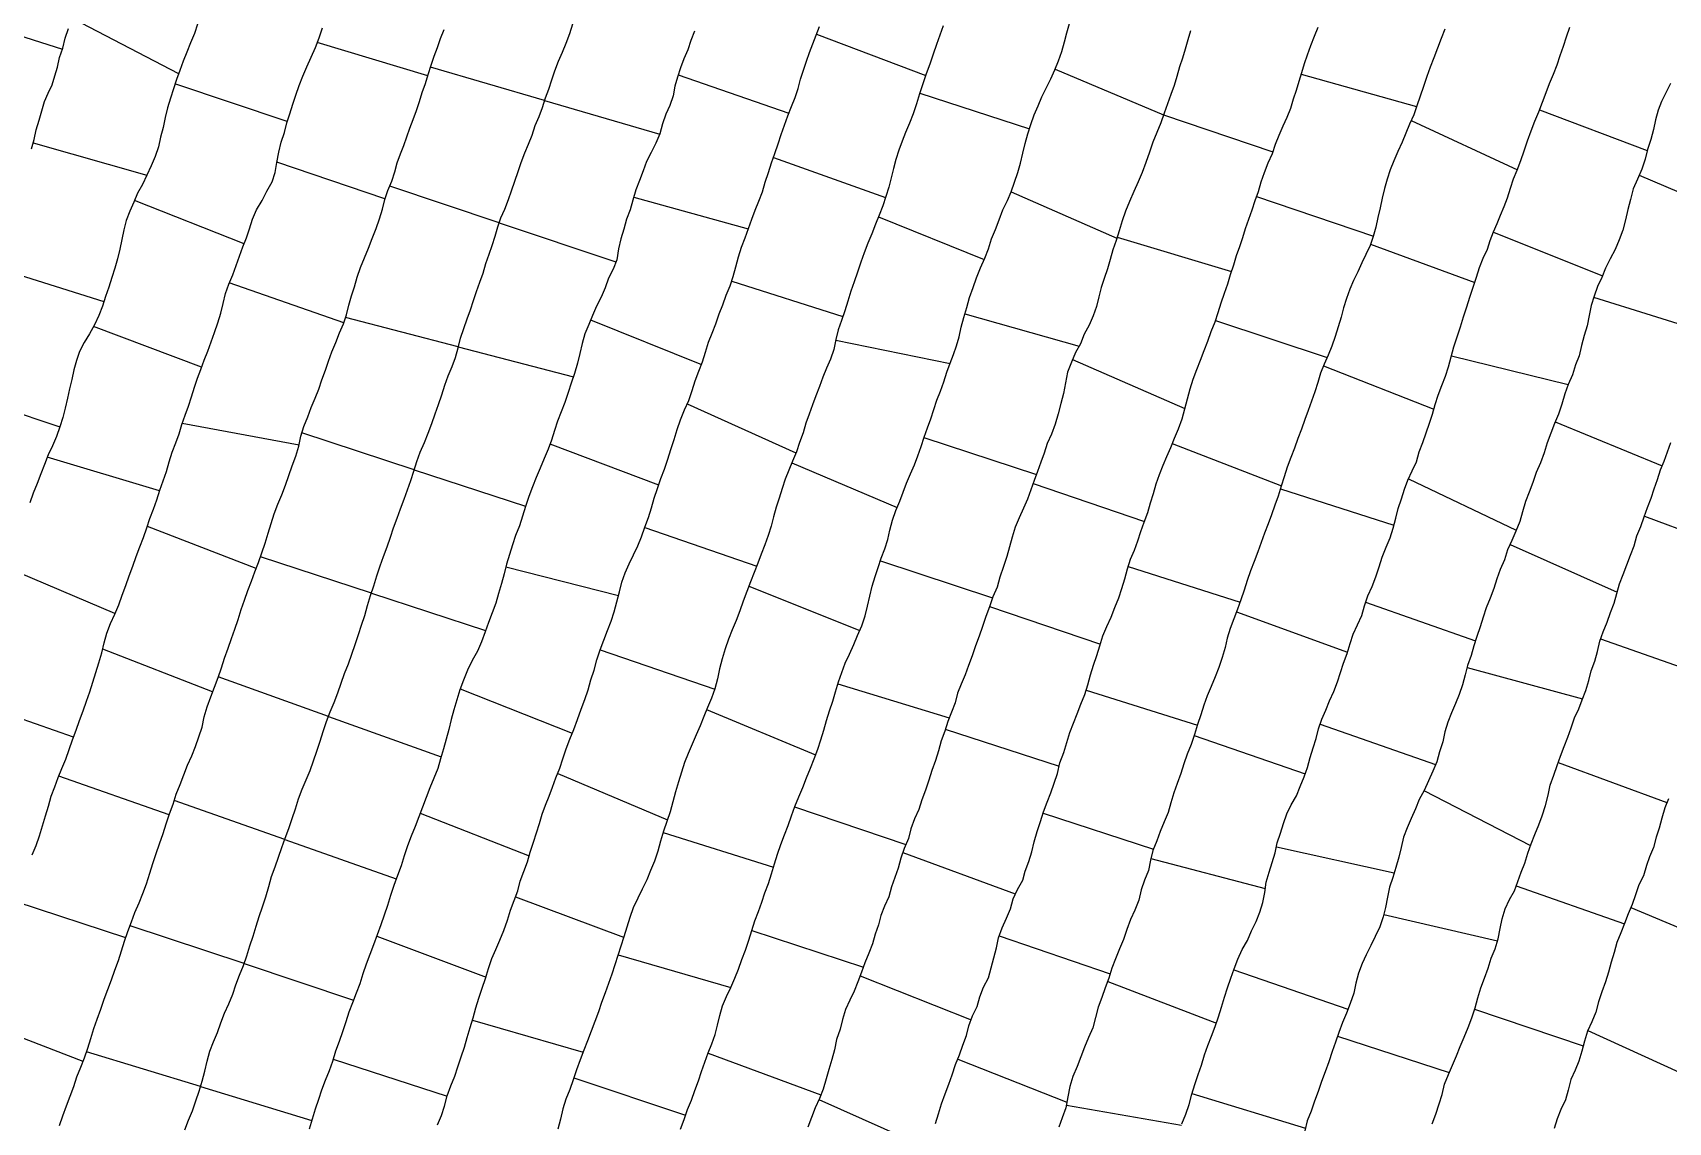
# Model space of a CAD drawing. Extents: x 703186 to 703989, y 1560402 to 1561368.
# Drawn here: x 703759.1 to 703821.7, y 1560714.2 to 1560755.9 of the extents above; entities that cross this region are included whole.
import ezdxf

# ---------------------------------------------------------------- set-up
doc = ezdxf.new("R2010")
doc.units = 0
doc.layers.add('10124_2002_REAL', color=30, linetype='Continuous')
doc.layers.add('AGROCAD PLL', color=7, linetype='Continuous')

msp = doc.modelspace()

# ---------------------------------------------------------------- linework, layer by layer
at = {"layer": '10124_2002_REAL'}
for points in [[(703765.4347, 1560756.2545), (703765.319, 1560755.8955), (703765.1647, 1560755.5431), (703765.0265, 1560755.1888), (703764.8858, 1560754.8406), (703764.7571, 1560754.4895), (703764.6326, 1560754.1396), (703764.5175, 1560753.7849), (703764.4074, 1560753.425), (703764.2965, 1560753.0586), (703764.2022, 1560752.6786), (703764.128, 1560752.2979), (703764.0257, 1560751.9331), (703763.9417, 1560751.5593), (703763.8213, 1560751.1915), (703763.6671, 1560750.8316), (703763.4985, 1560750.4765), (703763.332, 1560750.1239), (703763.1457, 1560749.7855), (703762.9963, 1560749.4412), (703762.8439, 1560749.0944), (703762.7056, 1560748.7407), (703762.6197, 1560748.3819), (703762.5404, 1560748.0112), (703762.4614, 1560747.6453), (703762.3766, 1560747.2759), (703762.2754, 1560746.9139), (703762.1595, 1560746.556), (703762.0397, 1560746.1969), (703761.924, 1560745.836), (703761.804, 1560745.4651), (703761.665, 1560745.1067), (703761.4972, 1560744.7515), (703761.3035, 1560744.4097), (703761.1008, 1560744.0725), (703760.9256, 1560743.7319), (703760.8049, 1560743.3837), (703760.7106, 1560743.0283), (703760.6333, 1560742.6565), (703760.5381, 1560742.3053), (703760.4654, 1560741.939), (703760.3736, 1560741.5638), (703760.282, 1560741.2076), (703760.168, 1560740.8407), (703760.0435, 1560740.4762), (703759.8924, 1560740.1155), (703759.7264, 1560739.7686), (703759.5779, 1560739.4047), (703759.4413, 1560739.0416), (703759.301, 1560738.6729), (703759.1471, 1560738.309), (703759.0194, 1560737.9408)], [(703759.0859, 1560751.4871), (703759.1872, 1560751.8431), (703759.2679, 1560752.2082), (703759.3757, 1560752.5818), (703759.4801, 1560752.9434), (703759.5898, 1560753.2924), (703759.7254, 1560753.6188), (703759.8788, 1560753.941), (703759.9787, 1560754.2787), (703760.0802, 1560754.6122), (703760.1612, 1560754.9859), (703760.2819, 1560755.3422), (703760.3811, 1560755.7213), (703760.5034, 1560756.0973)], [(703759.1117, 1560724.4613), (703759.2633, 1560724.8265), (703759.395, 1560725.1933), (703759.5063, 1560725.5745), (703759.6194, 1560725.9562), (703759.7315, 1560726.3325), (703759.841, 1560726.7089), (703759.9777, 1560727.0721), (703760.1092, 1560727.4243), (703760.2524, 1560727.7722), (703760.4009, 1560728.1307), (703760.5292, 1560728.4929), (703760.6602, 1560728.8599), (703760.7923, 1560729.2355), (703760.9263, 1560729.6041), (703761.058, 1560729.9695), (703761.1902, 1560730.3438), (703761.3173, 1560730.7047), (703761.4279, 1560731.077), (703761.5496, 1560731.4461), (703761.664, 1560731.8193), (703761.777, 1560732.1943), (703761.8686, 1560732.5723), (703761.9727, 1560732.953), (703762.114, 1560733.3225), (703762.2716, 1560733.6789), (703762.4237, 1560734.0359), (703762.5514, 1560734.4044), (703762.6908, 1560734.7772), (703762.8228, 1560735.1468), (703762.9659, 1560735.5133), (703763.0935, 1560735.8867), (703763.2279, 1560736.2497), (703763.3763, 1560736.6136), (703763.5038, 1560736.9787), (703763.619, 1560737.3422), (703763.7592, 1560737.6965), (703763.8816, 1560738.0545), (703763.9926, 1560738.426), (703764.1265, 1560738.7764), (703764.2501, 1560739.1411), (703764.358, 1560739.5045), (703764.4692, 1560739.8725), (703764.6104, 1560740.2328), (703764.7393, 1560740.5831), (703764.8445, 1560740.9319), (703764.9662, 1560741.2882), (703765.093, 1560741.6428), (703765.2088, 1560741.9984), (703765.3176, 1560742.3581), (703765.4413, 1560742.702), (703765.562, 1560743.0456), (703765.6969, 1560743.403), (703765.8375, 1560743.7454), (703765.9611, 1560744.1013), (703766.0862, 1560744.4621), (703766.2175, 1560744.8263), (703766.3283, 1560745.1943), (703766.4175, 1560745.5702), (703766.5086, 1560745.9468), (703766.6328, 1560746.3092), (703766.7881, 1560746.6692), (703766.9231, 1560747.0198), (703767.0402, 1560747.3786), (703767.1717, 1560747.7306), (703767.308, 1560748.0758), (703767.4328, 1560748.4289), (703767.549, 1560748.7939), (703767.7007, 1560749.1552), (703767.9127, 1560749.5065), (703768.0926, 1560749.8663), (703768.2926, 1560750.2252), (703768.4129, 1560750.5759), (703768.4694, 1560750.9627), (703768.5501, 1560751.3622), (703768.6425, 1560751.7383), (703768.7643, 1560752.106), (703768.854, 1560752.483), (703768.9683, 1560752.826), (703769.0863, 1560753.1912), (703769.2067, 1560753.5399), (703769.3349, 1560753.9062), (703769.4746, 1560754.2709), (703769.628, 1560754.6195), (703769.7837, 1560754.9967), (703769.9477, 1560755.3616), (703770.0908, 1560755.7366), (703770.2196, 1560756.1127)], [(703760.163, 1560714.1096), (703760.286, 1560714.4763), (703760.4227, 1560714.8515), (703760.5662, 1560715.2246), (703760.7021, 1560715.5978), (703760.8257, 1560715.9686), (703760.9752, 1560716.3326), (703761.1147, 1560716.6952), (703761.2416, 1560717.0679), (703761.3539, 1560717.4374), (703761.4763, 1560717.8143), (703761.6052, 1560718.1799), (703761.7372, 1560718.563), (703761.8691, 1560718.934), (703762.0129, 1560719.304), (703762.1466, 1560719.683), (703762.2712, 1560720.0498), (703762.419, 1560720.4156), (703762.5334, 1560720.7911), (703762.6486, 1560721.1554), (703762.7724, 1560721.5317), (703762.9113, 1560721.8959), (703763.0463, 1560722.2559), (703763.2012, 1560722.6224), (703763.348, 1560722.9877), (703763.483, 1560723.3604), (703763.6123, 1560723.757), (703763.7348, 1560724.1378), (703763.861, 1560724.5158), (703763.9875, 1560724.8918), (703764.1217, 1560725.2747), (703764.2383, 1560725.6486), (703764.3705, 1560726.028), (703764.5057, 1560726.4096), (703764.6263, 1560726.7842), (703764.7729, 1560727.1514), (703764.9219, 1560727.5288), (703765.0617, 1560727.8943), (703765.2166, 1560728.2476), (703765.3639, 1560728.6088), (703765.4834, 1560728.9763), (703765.6113, 1560729.3547), (703765.6997, 1560729.7466), (703765.8071, 1560730.1325), (703765.9427, 1560730.5099), (703766.0864, 1560730.8793), (703766.2241, 1560731.2493), (703766.3508, 1560731.6225), (703766.473, 1560731.994), (703766.6076, 1560732.3734), (703766.7393, 1560732.7457), (703766.8691, 1560733.1053), (703766.9983, 1560733.4761), (703767.111, 1560733.8489), (703767.2389, 1560734.2149), (703767.3633, 1560734.5801), (703767.5001, 1560734.9403), (703767.6373, 1560735.3013), (703767.7751, 1560735.6583), (703767.8975, 1560736.0246), (703768.0258, 1560736.3961), (703768.143, 1560736.775), (703768.256, 1560737.1521), (703768.3785, 1560737.5219), (703768.5145, 1560737.885), (703768.6627, 1560738.2429), (703768.8029, 1560738.6105), (703768.93, 1560738.9891), (703769.0642, 1560739.3571), (703769.201, 1560739.7291), (703769.3174, 1560740.1028), (703769.3903, 1560740.4942), (703769.5033, 1560740.8629), (703769.6583, 1560741.228), (703769.7892, 1560741.5856), (703769.939, 1560741.9423), (703770.0755, 1560742.2894), (703770.2004, 1560742.648), (703770.336, 1560743.0116), (703770.4472, 1560743.3638), (703770.5798, 1560743.7183), (703770.7336, 1560744.0762), (703770.8733, 1560744.4386), (703771.0215, 1560744.7904), (703771.1402, 1560745.1318), (703771.2339, 1560745.4972), (703771.3326, 1560745.8564), (703771.4499, 1560746.2036), (703771.5547, 1560746.5776), (703771.6728, 1560746.9439), (703771.8277, 1560747.3086), (703771.9808, 1560747.6898), (703772.1197, 1560748.0554), (703772.2721, 1560748.4301), (703772.4033, 1560748.806), (703772.5149, 1560749.1826), (703772.6044, 1560749.5444), (703772.724, 1560749.8955), (703772.8767, 1560750.2444), (703772.9852, 1560750.6038), (703773.0801, 1560750.9499), (703773.2051, 1560751.2883), (703773.3405, 1560751.6147), (703773.4434, 1560751.9414), (703773.5591, 1560752.2758), (703773.6948, 1560752.6116), (703773.8191, 1560752.9501), (703773.9364, 1560753.2957), (703774.0419, 1560753.6423), (703774.1637, 1560753.9809), (703774.2698, 1560754.3349), (703774.3859, 1560754.6883), (703774.4928, 1560755.0302), (703774.62, 1560755.3676), (703774.7385, 1560755.7072), (703774.8801, 1560756.0469)], [(703764.9573, 1560713.9334), (703765.1003, 1560714.3042), (703765.2457, 1560714.6712), (703765.3809, 1560715.0448), (703765.4974, 1560715.4238), (703765.6133, 1560715.8058), (703765.719, 1560716.1825), (703765.811, 1560716.5687), (703765.9129, 1560716.9499), (703766.0463, 1560717.3132), (703766.198, 1560717.6674), (703766.3294, 1560718.0399), (703766.4717, 1560718.405), (703766.6336, 1560718.7662), (703766.7851, 1560719.1278), (703766.9113, 1560719.4925), (703767.0508, 1560719.863), (703767.1974, 1560720.2304), (703767.3213, 1560720.6029), (703767.4409, 1560720.9822), (703767.5634, 1560721.3539), (703767.6823, 1560721.7315), (703767.8027, 1560722.1069), (703767.9247, 1560722.4804), (703768.0497, 1560722.8604), (703768.1669, 1560723.2481), (703768.2754, 1560723.6339), (703768.4072, 1560724.0017), (703768.5415, 1560724.3746), (703768.6704, 1560724.7407), (703768.7991, 1560725.1053), (703768.9285, 1560725.4749), (703769.0601, 1560725.8542), (703769.1894, 1560726.231), (703769.3073, 1560726.6075), (703769.4498, 1560726.9724), (703769.5963, 1560727.3352), (703769.7494, 1560727.6867), (703769.8775, 1560728.0599), (703770.0047, 1560728.4323), (703770.1303, 1560728.8107), (703770.252, 1560729.1878), (703770.3775, 1560729.5613), (703770.512, 1560729.9366), (703770.6642, 1560730.2966), (703770.8057, 1560730.6623), (703770.932, 1560731.0382), (703771.0674, 1560731.41), (703771.2181, 1560731.7744), (703771.3483, 1560732.142), (703771.4778, 1560732.5148), (703771.5993, 1560732.8919), (703771.7185, 1560733.2542), (703771.8408, 1560733.6305), (703771.9489, 1560734.0082), (703772.0625, 1560734.3854), (703772.1874, 1560734.7659), (703772.2962, 1560735.1457), (703772.428, 1560735.5206), (703772.5555, 1560735.8838), (703772.7021, 1560736.2511), (703772.8231, 1560736.6163), (703772.9435, 1560736.985), (703773.0745, 1560737.3507), (703773.2039, 1560737.7117), (703773.3515, 1560738.0724), (703773.4759, 1560738.4348), (703773.5998, 1560738.7889), (703773.7191, 1560739.1533), (703773.8372, 1560739.5131), (703773.964, 1560739.8772), (703774.1312, 1560740.2443), (703774.2644, 1560740.6055), (703774.4002, 1560740.9774), (703774.539, 1560741.3424), (703774.6583, 1560741.6987), (703774.7865, 1560742.0674), (703774.9057, 1560742.4384), (703775.0309, 1560742.8021), (703775.1791, 1560743.1589), (703775.3097, 1560743.5047), (703775.4095, 1560743.8684), (703775.5076, 1560744.2454), (703775.6288, 1560744.6068), (703775.752, 1560744.9729), (703775.8835, 1560745.3244), (703775.9943, 1560745.6758), (703776.1131, 1560746.0309), (703776.2456, 1560746.3763), (703776.3638, 1560746.7279), (703776.4742, 1560747.0931), (703776.5931, 1560747.4479), (703776.7166, 1560747.7904), (703776.8264, 1560748.1462), (703776.9343, 1560748.5066), (703777.0461, 1560748.8413), (703777.1969, 1560749.1825), (703777.3341, 1560749.5406), (703777.4542, 1560749.8816), (703777.5855, 1560750.2509), (703777.7046, 1560750.6127), (703777.8177, 1560750.9652), (703777.9604, 1560751.3319), (703778.1064, 1560751.6702), (703778.2403, 1560752.0135), (703778.3648, 1560752.3781), (703778.5064, 1560752.717), (703778.644, 1560753.0726), (703778.75, 1560753.4357), (703778.8847, 1560753.7744), (703779.0022, 1560754.1286), (703779.1132, 1560754.4754), (703779.2479, 1560754.8429), (703779.4034, 1560755.1861), (703779.5448, 1560755.5333), (703779.6868, 1560755.9042), (703779.7966, 1560756.2757)], [(703774.6196, 1560714.1271), (703774.7723, 1560714.484), (703774.8948, 1560714.8508), (703774.9935, 1560715.2417), (703775.1288, 1560715.6208), (703775.2849, 1560715.989), (703775.4063, 1560716.3512), (703775.5253, 1560716.7276), (703775.6526, 1560717.1014), (703775.7603, 1560717.4759), (703775.8765, 1560717.8529), (703775.9869, 1560718.2311), (703776.0952, 1560718.6055), (703776.2009, 1560718.9839), (703776.3302, 1560719.3572), (703776.4646, 1560719.7259), (703776.5722, 1560720.1123), (703776.699, 1560720.4978), (703776.8563, 1560720.8407), (703777.0113, 1560721.2029), (703777.1644, 1560721.5725), (703777.2961, 1560721.964), (703777.4107, 1560722.3524), (703777.5591, 1560722.718), (703777.698, 1560723.0909), (703777.785, 1560723.4582), (703777.9212, 1560723.8313), (703778.0682, 1560724.1923), (703778.1721, 1560724.5633), (703778.2906, 1560724.943), (703778.4068, 1560725.3089), (703778.53, 1560725.6636), (703778.6287, 1560726.0199), (703778.7508, 1560726.369), (703778.8931, 1560726.7158), (703779.0282, 1560727.0597), (703779.1538, 1560727.4164), (703779.3096, 1560727.7849), (703779.4231, 1560728.1405), (703779.5499, 1560728.5236), (703779.6899, 1560728.893), (703779.8356, 1560729.2642), (703779.9737, 1560729.6498), (703780.1138, 1560730.0343), (703780.2619, 1560730.4058), (703780.3917, 1560730.7799), (703780.4949, 1560731.162), (703780.6198, 1560731.5377), (703780.7173, 1560731.9308), (703780.8485, 1560732.3147), (703780.9934, 1560732.6831), (703781.1276, 1560733.0558), (703781.2661, 1560733.4133), (703781.3788, 1560733.7685), (703781.4822, 1560734.1506), (703781.5861, 1560734.5257), (703781.6798, 1560734.9008), (703781.8023, 1560735.2594), (703781.9518, 1560735.6008), (703782.1164, 1560735.9417), (703782.2924, 1560736.2903), (703782.4316, 1560736.6418), (703782.559, 1560737.0105), (703782.6937, 1560737.3713), (703782.81, 1560737.7433), (703782.9164, 1560738.1191), (703783.0392, 1560738.4901), (703783.1635, 1560738.8645), (703783.3127, 1560739.2303), (703783.4417, 1560739.6045), (703783.557, 1560739.9813), (703783.6736, 1560740.3638), (703783.7932, 1560740.744), (703783.924, 1560741.1145), (703784.073, 1560741.4969), (703784.2356, 1560741.8578), (703784.3692, 1560742.2308), (703784.4839, 1560742.6048), (703784.6191, 1560742.9781), (703784.7612, 1560743.3375), (703784.8828, 1560743.7006), (703784.9951, 1560744.0811), (703785.1337, 1560744.4326), (703785.2691, 1560744.7874), (703785.3961, 1560745.1703), (703785.5468, 1560745.5182), (703785.6745, 1560745.8815), (703785.8252, 1560746.2417), (703785.9381, 1560746.5972), (703786.0364, 1560746.9724), (703786.1394, 1560747.3523), (703786.2607, 1560747.7158), (703786.3936, 1560748.0837), (703786.5192, 1560748.4386), (703786.6495, 1560748.7921), (703786.7777, 1560749.1383), (703786.9158, 1560749.4862), (703787.0577, 1560749.844), (703787.1657, 1560750.2108), (703787.2845, 1560750.5845), (703787.4059, 1560750.9539), (703787.533, 1560751.3116), (703787.6573, 1560751.6751), (703787.7724, 1560752.0305), (703787.9036, 1560752.3939), (703788.0278, 1560752.75), (703788.1673, 1560753.1004), (703788.3045, 1560753.4506), (703788.4173, 1560753.7988), (703788.5183, 1560754.1555), (703788.6318, 1560754.4964), (703788.7411, 1560754.8386), (703788.8519, 1560755.1714), (703788.9787, 1560755.5001), (703789.1138, 1560755.8347), (703789.2388, 1560756.167)], [(703793.9703, 1560756.1992), (703793.8506, 1560755.8415), (703793.721, 1560755.4737), (703793.5917, 1560755.1051), (703793.4638, 1560754.7264), (703793.3246, 1560754.3546), (703793.1942, 1560753.9697), (703793.0688, 1560753.5873), (703792.9545, 1560753.2049), (703792.8217, 1560752.8308), (703792.6825, 1560752.4697), (703792.5362, 1560752.1159), (703792.4055, 1560751.7799), (703792.2694, 1560751.4317), (703792.1635, 1560751.0827), (703792.0683, 1560750.7307), (703791.9872, 1560750.3728), (703791.8867, 1560750.0126), (703791.7775, 1560749.6653), (703791.6628, 1560749.3056), (703791.5286, 1560748.9506), (703791.3864, 1560748.598), (703791.24, 1560748.2298), (703791.088, 1560747.8757), (703790.9525, 1560747.5078), (703790.817, 1560747.1449), (703790.6919, 1560746.771), (703790.5606, 1560746.3995), (703790.4324, 1560746.0336), (703790.3203, 1560745.6552), (703790.2049, 1560745.2877), (703790.0773, 1560744.9199), (703789.9531, 1560744.5575), (703789.8694, 1560744.1818), (703789.793, 1560743.8055), (703789.6577, 1560743.4346), (703789.5115, 1560743.0888), (703789.3711, 1560742.7431), (703789.239, 1560742.3885), (703789.1026, 1560742.0383), (703788.972, 1560741.6841), (703788.841, 1560741.3303), (703788.7199, 1560740.9823), (703788.6091, 1560740.6155), (703788.4786, 1560740.2468), (703788.3535, 1560739.883), (703788.2088, 1560739.5263), (703788.0627, 1560739.1817), (703787.9258, 1560738.8364), (703787.8091, 1560738.4832), (703787.7019, 1560738.1188), (703787.5811, 1560737.7683), (703787.4825, 1560737.4031), (703787.3844, 1560737.0377), (703787.2787, 1560736.6806), (703787.1461, 1560736.3331), (703787.0081, 1560735.977), (703786.8787, 1560735.6299), (703786.7453, 1560735.2704), (703786.6018, 1560734.9124), (703786.4572, 1560734.5493), (703786.3169, 1560734.1788), (703786.1949, 1560733.8052), (703786.0499, 1560733.4378), (703785.8927, 1560733.0725), (703785.7623, 1560732.7155), (703785.6338, 1560732.3469), (703785.5117, 1560731.9723), (703785.4192, 1560731.5831), (703785.3424, 1560731.1988), (703785.239, 1560730.8208), (703785.1091, 1560730.4584), (703784.9577, 1560730.1097), (703784.8109, 1560729.7565), (703784.6672, 1560729.3995), (703784.5158, 1560729.0539), (703784.3671, 1560728.6992), (703784.2143, 1560728.3471), (703784.07, 1560728.002), (703783.9617, 1560727.6281), (703783.8389, 1560727.2537), (703783.7337, 1560726.8743), (703783.6296, 1560726.4965), (703783.5226, 1560726.1119), (703783.3933, 1560725.7384), (703783.2741, 1560725.3645), (703783.1549, 1560724.9858), (703783.0513, 1560724.5985), (703782.9293, 1560724.2278), (703782.7768, 1560723.8612), (703782.6359, 1560723.5032), (703782.4574, 1560723.1535), (703782.2867, 1560722.7997), (703782.1099, 1560722.4355), (703781.9787, 1560722.0673), (703781.8657, 1560721.6938), (703781.7479, 1560721.3312), (703781.6344, 1560720.9737), (703781.5292, 1560720.6109), (703781.4077, 1560720.2496), (703781.2909, 1560719.8921), (703781.1714, 1560719.5414), (703781.0344, 1560719.1825), (703780.9032, 1560718.813), (703780.7818, 1560718.4541), (703780.6466, 1560718.0841), (703780.5056, 1560717.714), (703780.3668, 1560717.3513), (703780.2255, 1560716.9826), (703780.0803, 1560716.6167), (703779.9422, 1560716.2355), (703779.8152, 1560715.8563), (703779.6831, 1560715.4854), (703779.5328, 1560715.1082), (703779.4204, 1560714.7399), (703779.3323, 1560714.3502), (703779.2302, 1560713.9614)], [(703783.9262, 1560713.9681), (703784.0596, 1560714.3388), (703784.1947, 1560714.7129), (703784.3398, 1560715.0776), (703784.4747, 1560715.4487), (703784.6094, 1560715.8166), (703784.7277, 1560716.1706), (703784.8547, 1560716.5308), (703784.9849, 1560716.8823), (703785.1183, 1560717.2279), (703785.2474, 1560717.5832), (703785.3404, 1560717.9493), (703785.4258, 1560718.3198), (703785.5327, 1560718.6909), (703785.6778, 1560719.0464), (703785.849, 1560719.3931), (703785.9961, 1560719.7402), (703786.1365, 1560720.0898), (703786.2623, 1560720.4606), (703786.4142, 1560720.8201), (703786.5331, 1560721.1935), (703786.6454, 1560721.5638), (703786.7686, 1560721.9366), (703786.9021, 1560722.2916), (703787.033, 1560722.6529), (703787.1537, 1560723.0137), (703787.2848, 1560723.373), (703787.406, 1560723.7426), (703787.5216, 1560724.1163), (703787.6303, 1560724.4889), (703787.7659, 1560724.8631), (703787.8992, 1560725.2332), (703788.0442, 1560725.588), (703788.1745, 1560725.957), (703788.2964, 1560726.3201), (703788.4474, 1560726.6792), (703788.5983, 1560727.0464), (703788.7469, 1560727.4148), (703788.8992, 1560727.7753), (703789.034, 1560728.1408), (703789.1715, 1560728.5025), (703789.2942, 1560728.8618), (703789.4022, 1560729.2356), (703789.5116, 1560729.6045), (703789.6274, 1560729.9729), (703789.7448, 1560730.3415), (703789.8536, 1560730.7081), (703789.9675, 1560731.0815), (703790.092, 1560731.4471), (703790.2261, 1560731.7963), (703790.3918, 1560732.1503), (703790.5497, 1560732.5126), (703790.6995, 1560732.8649), (703790.8651, 1560733.2327), (703790.9872, 1560733.608), (703791.0824, 1560733.9834), (703791.1702, 1560734.3661), (703791.2599, 1560734.745), (703791.3661, 1560735.1154), (703791.4905, 1560735.4658), (703791.6055, 1560735.8126), (703791.7376, 1560736.1733), (703791.8491, 1560736.53), (703791.9343, 1560736.8903), (703792.0394, 1560737.2681), (703792.1643, 1560737.6423), (703792.3081, 1560737.9943), (703792.4389, 1560738.3462), (703792.5745, 1560738.6952), (703792.718, 1560739.0497), (703792.8704, 1560739.3929), (703792.9966, 1560739.7385), (703793.1258, 1560740.0978), (703793.2432, 1560740.4549), (703793.3721, 1560740.8133), (703793.4968, 1560741.1556), (703793.6105, 1560741.5123), (703793.727, 1560741.8643), (703793.8651, 1560742.2079), (703793.9912, 1560742.5709), (703794.1101, 1560742.9322), (703794.2355, 1560743.2783), (703794.3664, 1560743.6164), (703794.4782, 1560743.947), (703794.5822, 1560744.2932), (703794.6636, 1560744.658), (703794.7664, 1560745.0302), (703794.8734, 1560745.4076), (703794.9776, 1560745.7979), (703795.1155, 1560746.175), (703795.2494, 1560746.5527), (703795.3971, 1560746.9327), (703795.5652, 1560747.2968), (703795.7068, 1560747.6631), (703795.8199, 1560748.041), (703795.97, 1560748.3997), (703796.115, 1560748.7646), (703796.2571, 1560749.1463), (703796.43, 1560749.5024), (703796.5803, 1560749.8437), (703796.7018, 1560750.2083), (703796.8265, 1560750.5781), (703796.9249, 1560750.9415), (703797.0218, 1560751.3259), (703797.1138, 1560751.6954), (703797.2061, 1560752.0586), (703797.3306, 1560752.4216), (703797.4532, 1560752.7855), (703797.6049, 1560753.125), (703797.7519, 1560753.4754), (703797.914, 1560753.8113), (703798.0879, 1560754.1619), (703798.2413, 1560754.5103), (703798.3882, 1560754.8572), (703798.5167, 1560755.2147), (703798.6155, 1560755.5746), (703798.7085, 1560755.9263), (703798.8044, 1560756.2884)], [(703793.6836, 1560714.1758), (703793.799, 1560714.5518), (703793.9144, 1560714.9362), (703794.0466, 1560715.3185), (703794.1883, 1560715.6869), (703794.3218, 1560716.0423), (703794.4455, 1560716.4349), (703794.593, 1560716.8083), (703794.719, 1560717.1748), (703794.8705, 1560717.5458), (703794.9586, 1560717.9229), (703795.0962, 1560718.3017), (703795.2788, 1560718.6552), (703795.3731, 1560719.0276), (703795.5203, 1560719.399), (703795.7014, 1560719.7619), (703795.8027, 1560720.144), (703795.9121, 1560720.5213), (703796.0068, 1560720.8999), (703796.0932, 1560721.2896), (703796.2239, 1560721.6698), (703796.3943, 1560722.0455), (703796.5453, 1560722.4027), (703796.6451, 1560722.7836), (703796.8139, 1560723.143), (703797.0201, 1560723.4894), (703797.1138, 1560723.8433), (703797.2513, 1560724.2066), (703797.3618, 1560724.5764), (703797.4479, 1560724.968), (703797.5715, 1560725.3632), (703797.6911, 1560725.7413), (703797.8097, 1560726.1067), (703797.9473, 1560726.4802), (703798.0933, 1560726.8431), (703798.2142, 1560727.2123), (703798.3467, 1560727.5797), (703798.4403, 1560727.9874), (703798.5857, 1560728.3748), (703798.7014, 1560728.7592), (703798.8191, 1560729.1409), (703798.9607, 1560729.4995), (703799.0949, 1560729.8653), (703799.2358, 1560730.2366), (703799.3879, 1560730.603), (703799.5059, 1560730.9773), (703799.6039, 1560731.3494), (703799.7278, 1560731.7264), (703799.8574, 1560732.0949), (703799.9694, 1560732.4644), (703800.0867, 1560732.841), (703800.2384, 1560733.2099), (703800.3948, 1560733.5632), (703800.5429, 1560733.9271), (703800.6892, 1560734.295), (703800.8115, 1560734.663), (703800.9188, 1560735.0291), (703801.0254, 1560735.4106), (703801.1409, 1560735.7753), (703801.2902, 1560736.127), (703801.4268, 1560736.4806), (703801.5392, 1560736.8416), (703801.6641, 1560737.2024), (703801.798, 1560737.5633), (703801.9093, 1560737.9341), (703802.0156, 1560738.2889), (703802.1225, 1560738.6579), (703802.2544, 1560739.0156), (703802.3945, 1560739.374), (703802.5327, 1560739.7121), (703802.6794, 1560740.0561), (703802.8191, 1560740.4176), (703802.9824, 1560740.7701), (703803.111, 1560741.1476), (703803.2187, 1560741.5336), (703803.3174, 1560741.9151), (703803.4223, 1560742.3009), (703803.5322, 1560742.6756), (703803.6722, 1560743.0349), (703803.8187, 1560743.3982), (703803.9621, 1560743.761), (703804.0943, 1560744.1306), (703804.228, 1560744.4961), (703804.376, 1560744.8615), (703804.4956, 1560745.2239), (703804.6153, 1560745.5944), (703804.7335, 1560745.9635), (703804.8618, 1560746.3165), (703804.9687, 1560746.6798), (703805.0913, 1560747.0421), (703805.1944, 1560747.4007), (703805.3218, 1560747.748), (703805.4384, 1560748.0876), (703805.544, 1560748.4398), (703805.6727, 1560748.7952), (703805.8011, 1560749.1464), (703805.9142, 1560749.5025), (703806.0353, 1560749.8589), (703806.1456, 1560750.2174), (703806.2693, 1560750.5801), (703806.4084, 1560750.9448), (703806.5682, 1560751.3017), (703806.6895, 1560751.6637), (703806.8317, 1560752.0148), (703806.9772, 1560752.3647), (703807.1297, 1560752.7033), (703807.2723, 1560753.0458), (703807.3823, 1560753.3941), (703807.4935, 1560753.7342), (703807.5952, 1560754.0725), (703807.6914, 1560754.4133), (703807.7986, 1560754.7564), (703807.9078, 1560755.087), (703808.0398, 1560755.436), (703808.1765, 1560755.7964), (703808.3167, 1560756.1398)], [(703813.1722, 1560756.0666), (703813.0282, 1560755.7076), (703812.8848, 1560755.3398), (703812.7479, 1560754.9733), (703812.6118, 1560754.61), (703812.477, 1560754.2482), (703812.346, 1560753.8735), (703812.2221, 1560753.4983), (703812.0969, 1560753.1349), (703811.9818, 1560752.7837), (703811.8164, 1560752.4294), (703811.6729, 1560752.081), (703811.5304, 1560751.7368), (703811.3638, 1560751.3779), (703811.2134, 1560751.0285), (703811.0753, 1560750.6821), (703810.9572, 1560750.3189), (703810.8643, 1560749.9662), (703810.7683, 1560749.5968), (703810.6887, 1560749.2305), (703810.6021, 1560748.8557), (703810.5227, 1560748.4894), (703810.4297, 1560748.1239), (703810.3062, 1560747.7888), (703810.1466, 1560747.4474), (703809.9936, 1560747.1165), (703809.8359, 1560746.7796), (703809.6792, 1560746.4462), (703809.5316, 1560746.1109), (703809.4089, 1560745.7581), (703809.2969, 1560745.4032), (703809.206, 1560745.0373), (703809.0864, 1560744.6719), (703808.9725, 1560744.2985), (703808.8409, 1560743.9354), (703808.6999, 1560743.5851), (703808.5518, 1560743.2423), (703808.4158, 1560742.8964), (703808.3129, 1560742.5392), (703808.1971, 1560742.1822), (703808.0713, 1560741.8296), (703807.9448, 1560741.4708), (703807.8049, 1560741.1206), (703807.682, 1560740.7617), (703807.5462, 1560740.3965), (703807.4152, 1560740.0279), (703807.2782, 1560739.6671), (703807.1394, 1560739.3023), (703807.0157, 1560738.9335), (703806.9116, 1560738.5696), (703806.7933, 1560738.1981), (703806.6673, 1560737.8445), (703806.5373, 1560737.4833), (703806.4049, 1560737.1362), (703806.2734, 1560736.7801), (703806.1348, 1560736.4124), (703806.0064, 1560736.0586), (703805.8737, 1560735.6938), (703805.737, 1560735.3279), (703805.6071, 1560734.9658), (703805.4938, 1560734.5971), (703805.3686, 1560734.2219), (703805.2308, 1560733.8615), (703805.1002, 1560733.502), (703804.9576, 1560733.1324), (703804.8456, 1560732.7578), (703804.7662, 1560732.4013), (703804.6526, 1560732.0232), (703804.5252, 1560731.6397), (703804.3777, 1560731.2775), (703804.2289, 1560730.9114), (703804.0761, 1560730.5507), (703803.9502, 1560730.1955), (703803.8352, 1560729.8208), (703803.7058, 1560729.4466), (703803.5877, 1560729.0728), (703803.4558, 1560728.6919), (703803.3148, 1560728.3211), (703803.1835, 1560727.9498), (703803.0716, 1560727.5775), (703802.9309, 1560727.1989), (703802.8023, 1560726.8367), (703802.6803, 1560726.4535), (703802.5754, 1560726.0854), (703802.4248, 1560725.7255), (703802.2781, 1560725.3612), (703802.148, 1560725.0042), (703801.9971, 1560724.6244), (703801.9009, 1560724.2585), (703801.8257, 1560723.8711), (703801.6723, 1560723.4895), (703801.5517, 1560723.1185), (703801.4632, 1560722.7273), (703801.3039, 1560722.3425), (703801.1361, 1560721.9885), (703800.9956, 1560721.6113), (703800.8716, 1560721.2263), (703800.7163, 1560720.8624), (703800.5651, 1560720.4893), (703800.4295, 1560720.1207), (703800.315, 1560719.739), (703800.1755, 1560719.3737), (703800.0394, 1560718.9995), (703799.9081, 1560718.6342), (703799.8031, 1560718.2431), (703799.7023, 1560717.8434), (703799.529, 1560717.4705), (703799.3774, 1560717.1062), (703799.246, 1560716.7276), (703799.1018, 1560716.3591), (703798.9354, 1560715.978), (703798.8215, 1560715.5997), (703798.7404, 1560715.2056), (703798.6673, 1560714.7865), (703798.5208, 1560714.4046), (703798.3985, 1560714.0419)], [(703803.1109, 1560714.1695), (703803.259, 1560714.5399), (703803.389, 1560714.9083), (703803.4831, 1560715.3038), (703803.5989, 1560715.6802), (703803.7334, 1560716.0548), (703803.8575, 1560716.4198), (703803.9724, 1560716.804), (703804.0972, 1560717.1608), (703804.2412, 1560717.5239), (703804.3861, 1560717.8914), (703804.5074, 1560718.264), (703804.6287, 1560718.6401), (703804.7402, 1560719.0126), (703804.8482, 1560719.3796), (703804.9851, 1560719.7377), (703805.1127, 1560720.1073), (703805.2459, 1560720.4758), (703805.4143, 1560720.8431), (703805.6182, 1560721.1848), (703805.7742, 1560721.5526), (703805.9453, 1560721.9087), (703806.092, 1560722.2703), (703806.2078, 1560722.6399), (703806.2753, 1560723.0283), (703806.3331, 1560723.4202), (703806.4443, 1560723.805), (703806.5647, 1560724.1745), (703806.6738, 1560724.5431), (703806.7582, 1560724.9259), (703806.8853, 1560725.2875), (703806.9973, 1560725.661), (703807.1208, 1560726.0288), (703807.2933, 1560726.3744), (703807.4872, 1560726.7201), (703807.6347, 1560727.0745), (703807.7865, 1560727.4472), (703807.9144, 1560727.8129), (703808.0157, 1560728.1881), (703808.1317, 1560728.5606), (703808.2467, 1560728.9182), (703808.3387, 1560729.2929), (703808.4668, 1560729.6598), (703808.6175, 1560729.9997), (703808.7613, 1560730.3551), (703808.9176, 1560730.7137), (703809.0566, 1560731.0833), (703809.1746, 1560731.4391), (703809.2936, 1560731.8003), (703809.4254, 1560732.1746), (703809.5435, 1560732.5489), (703809.6619, 1560732.9109), (703809.8214, 1560733.2713), (703809.9891, 1560733.6185), (703810.089, 1560734.0005), (703810.2199, 1560734.3717), (703810.3932, 1560734.7401), (703810.5264, 1560735.106), (703810.6512, 1560735.4834), (703810.7757, 1560735.8625), (703810.9273, 1560736.2357), (703811.0748, 1560736.5964), (703811.1899, 1560736.9668), (703811.2982, 1560737.3454), (703811.3876, 1560737.7173), (703811.5063, 1560738.0935), (703811.6242, 1560738.4572), (703811.7566, 1560738.8096), (703811.9237, 1560739.1592), (703812.0789, 1560739.5106), (703812.1882, 1560739.8829), (703812.3277, 1560740.2434), (703812.4574, 1560740.6105), (703812.5755, 1560740.9799), (703812.6968, 1560741.3364), (703812.7982, 1560741.6967), (703812.9077, 1560742.0613), (703813.0549, 1560742.4282), (703813.1959, 1560742.7847), (703813.3102, 1560743.141), (703813.4167, 1560743.521), (703813.5111, 1560743.903), (703813.6391, 1560744.2877), (703813.7631, 1560744.6717), (703813.877, 1560745.0504), (703814.0047, 1560745.4335), (703814.1306, 1560745.8083), (703814.2589, 1560746.1894), (703814.3856, 1560746.5688), (703814.496, 1560746.9435), (703814.6319, 1560747.2995), (703814.7983, 1560747.6392), (703814.9041, 1560747.9775), (703815.0364, 1560748.3059), (703815.1695, 1560748.6227), (703815.3037, 1560748.9501), (703815.4424, 1560749.2733), (703815.5616, 1560749.6126), (703815.6793, 1560749.9739), (703815.7998, 1560750.3319), (703815.9406, 1560750.6698), (703816.0723, 1560751.0359), (703816.2046, 1560751.4055), (703816.3291, 1560751.7911), (703816.4668, 1560752.1803), (703816.612, 1560752.5445), (703816.7599, 1560752.9079), (703816.8995, 1560753.2779), (703817.042, 1560753.6471), (703817.1756, 1560753.9893), (703817.3212, 1560754.3398), (703817.4636, 1560754.7064), (703817.5833, 1560755.0531), (703817.7033, 1560755.4122), (703817.8296, 1560755.7778), (703817.956, 1560756.1424)], [(703784.461, 1560755.987), (703784.321, 1560755.6304), (703784.1973, 1560755.2775), (703784.0541, 1560754.9275), (703783.9271, 1560754.5874), (703783.8041, 1560754.2337), (703783.7038, 1560753.8829), (703783.6386, 1560753.5189), (703783.5093, 1560753.1396), (703783.3612, 1560752.8068), (703783.2358, 1560752.4405), (703783.1285, 1560752.0591), (703782.9803, 1560751.7034), (703782.7944, 1560751.3439), (703782.6163, 1560750.9984), (703782.49, 1560750.6462), (703782.3477, 1560750.2777), (703782.2088, 1560749.9139), (703782.1011, 1560749.5251), (703781.9998, 1560749.1469), (703781.8586, 1560748.7875), (703781.7516, 1560748.4143), (703781.637, 1560748.0436), (703781.5524, 1560747.6522), (703781.4821, 1560747.2434), (703781.3394, 1560746.8754), (703781.1639, 1560746.5305), (703781.0374, 1560746.1621), (703780.8797, 1560745.8119), (703780.7086, 1560745.4686), (703780.5493, 1560745.1115), (703780.4093, 1560744.7624), (703780.2658, 1560744.4061), (703780.1622, 1560744.0349), (703780.0706, 1560743.6503), (703779.9783, 1560743.2778), (703779.8678, 1560742.8855), (703779.7421, 1560742.5174), (703779.6186, 1560742.1533), (703779.4939, 1560741.7831), (703779.3506, 1560741.4239), (703779.2114, 1560741.066), (703779.0974, 1560740.7112), (703778.9819, 1560740.3359), (703778.8518, 1560739.9905), (703778.7085, 1560739.6353), (703778.5516, 1560739.2698), (703778.4025, 1560738.909), (703778.259, 1560738.5499), (703778.1164, 1560738.1767), (703777.9866, 1560737.8012), (703777.8804, 1560737.4281), (703777.7566, 1560737.0518), (703777.6113, 1560736.6847), (703777.4968, 1560736.3254), (703777.3821, 1560735.96), (703777.2614, 1560735.5866), (703777.1681, 1560735.2206), (703777.0705, 1560734.8449), (703776.9544, 1560734.4674), (703776.8519, 1560734.0952), (703776.7151, 1560733.7291), (703776.5787, 1560733.3574), (703776.4412, 1560732.9942), (703776.3053, 1560732.6197), (703776.1471, 1560732.2559), (703775.944, 1560731.9013), (703775.7757, 1560731.5342), (703775.6182, 1560731.1504), (703775.4709, 1560730.7767), (703775.3628, 1560730.3945), (703775.2425, 1560730.015), (703775.1439, 1560729.6391), (703775.0571, 1560729.2592), (703774.9591, 1560728.8863), (703774.8528, 1560728.5222), (703774.74, 1560728.1444), (703774.6301, 1560727.7719), (703774.4875, 1560727.3964), (703774.3329, 1560727.031), (703774.1946, 1560726.6628), (703774.0543, 1560726.2877), (703773.9095, 1560725.9199), (703773.7676, 1560725.5488), (703773.6184, 1560725.173), (703773.4736, 1560724.8053), (703773.3496, 1560724.4241), (703773.2272, 1560724.0454), (703773.0914, 1560723.6698), (703772.9523, 1560723.2928), (703772.8296, 1560722.9132), (703772.7114, 1560722.5311), (703772.5837, 1560722.1524), (703772.4506, 1560721.7801), (703772.3198, 1560721.4019), (703772.1788, 1560721.0261), (703772.0375, 1560720.652), (703771.8953, 1560720.2842), (703771.7671, 1560719.9081), (703771.6561, 1560719.5314), (703771.5151, 1560719.1682), (703771.3653, 1560718.8052), (703771.235, 1560718.4407), (703771.1128, 1560718.0686), (703770.9892, 1560717.6958), (703770.8545, 1560717.3158), (703770.7245, 1560716.944), (703770.599, 1560716.5573), (703770.4821, 1560716.1956), (703770.3299, 1560715.8283), (703770.1845, 1560715.4587), (703770.0644, 1560715.0998), (703769.9466, 1560714.7308), (703769.8309, 1560714.3432), (703769.7155, 1560713.9623)], [(703803.4363, 1560755.9961), (703803.3359, 1560755.6602), (703803.2287, 1560755.3022), (703803.1241, 1560754.9587), (703803.0113, 1560754.6239), (703802.9179, 1560754.2564), (703802.807, 1560753.9131), (703802.6844, 1560753.5686), (703802.5552, 1560753.2123), (703802.4268, 1560752.8569), (703802.3013, 1560752.4843), (703802.151, 1560752.1116), (703801.9966, 1560751.738), (703801.8648, 1560751.3538), (703801.7264, 1560750.9668), (703801.5807, 1560750.5851), (703801.4376, 1560750.2184), (703801.2725, 1560749.8532), (703801.0979, 1560749.4729), (703800.9502, 1560749.1039), (703800.8236, 1560748.733), (703800.7048, 1560748.3483), (703800.5929, 1560747.9772), (703800.47, 1560747.6163), (703800.3633, 1560747.2494), (703800.2574, 1560746.8905), (703800.1355, 1560746.5288), (703800.0195, 1560746.1742), (703799.9347, 1560745.8148), (703799.8339, 1560745.4482), (703799.7152, 1560745.0881), (703799.5579, 1560744.7332), (703799.3727, 1560744.3903), (703799.2237, 1560744.0205), (703799.0367, 1560743.6872), (703798.878, 1560743.3257), (703798.7355, 1560742.9372), (703798.6475, 1560742.5352), (703798.5737, 1560742.1242), (703798.4707, 1560741.7369), (703798.3719, 1560741.342), (703798.2585, 1560740.9421), (703798.1145, 1560740.5653), (703797.9578, 1560740.203), (703797.8326, 1560739.8368), (703797.7041, 1560739.4887), (703797.5866, 1560739.1355), (703797.455, 1560738.7967), (703797.3321, 1560738.4356), (703797.1933, 1560738.0818), (703797.0442, 1560737.7267), (703796.8782, 1560737.3655), (703796.7292, 1560737.0034), (703796.6124, 1560736.629), (703796.5125, 1560736.2582), (703796.4106, 1560735.8832), (703796.2833, 1560735.4968), (703796.1447, 1560735.0951), (703796.0328, 1560734.7096), (703795.8676, 1560734.3382), (703795.7395, 1560733.9596), (703795.6085, 1560733.5841), (703795.4814, 1560733.2092), (703795.3545, 1560732.8341), (703795.215, 1560732.4621), (703795.0764, 1560732.0794), (703794.9447, 1560731.7148), (703794.8103, 1560731.3568), (703794.6566, 1560731.0006), (703794.5248, 1560730.6495), (703794.4367, 1560730.2807), (703794.2937, 1560729.9204), (703794.1479, 1560729.5665), (703794.0302, 1560729.2008), (703793.9008, 1560728.8286), (703793.7958, 1560728.4482), (703793.6806, 1560728.0773), (703793.5326, 1560727.698), (703793.4298, 1560727.3209), (703793.2984, 1560726.941), (703793.1545, 1560726.5651), (703793.0374, 1560726.2012), (703792.8729, 1560725.8377), (703792.7346, 1560725.4605), (703792.6431, 1560725.085), (703792.4829, 1560724.7114), (703792.3471, 1560724.3402), (703792.2519, 1560723.9546), (703792.1227, 1560723.595), (703791.9894, 1560723.2401), (703791.8893, 1560722.8618), (703791.7328, 1560722.5027), (703791.5881, 1560722.1464), (703791.4927, 1560721.7894), (703791.3684, 1560721.4241), (703791.2678, 1560721.0542), (703791.1277, 1560720.7007), (703790.9772, 1560720.3328), (703790.8526, 1560719.9696), (703790.709, 1560719.6053), (703790.5664, 1560719.2428), (703790.4021, 1560718.9062), (703790.231, 1560718.5413), (703790.1202, 1560718.1615), (703790.0247, 1560717.786), (703789.8914, 1560717.3989), (703789.8158, 1560716.9986), (703789.7096, 1560716.636), (703789.5944, 1560716.2515), (703789.4934, 1560715.8862), (703789.3817, 1560715.4999), (703789.2356, 1560715.1377), (703789.0732, 1560714.7751), (703788.9283, 1560714.417), (703788.7899, 1560714.0397)], [(703821.801, 1560753.9883), (703821.6292, 1560753.6288), (703821.4624, 1560753.2988), (703821.3343, 1560752.9645), (703821.2319, 1560752.6016), (703821.1499, 1560752.2256), (703821.052, 1560751.8484), (703820.9245, 1560751.466), (703820.8323, 1560751.0908), (703820.701, 1560750.7055), (703820.542, 1560750.3294), (703820.3779, 1560749.9581), (703820.2748, 1560749.552), (703820.1699, 1560749.158), (703820.0789, 1560748.7629), (703819.9737, 1560748.3787), (703819.8431, 1560748.0053), (703819.6856, 1560747.6369), (703819.4964, 1560747.2736), (703819.3157, 1560746.9163), (703819.1769, 1560746.5592), (703819.0113, 1560746.2121), (703818.8775, 1560745.8504), (703818.765, 1560745.4892), (703818.6937, 1560745.1103), (703818.6122, 1560744.7142), (703818.5036, 1560744.3365), (703818.3992, 1560743.9602), (703818.3032, 1560743.5678), (703818.1739, 1560743.2232), (703818.0478, 1560742.8418), (703817.8877, 1560742.4715), (703817.7633, 1560742.1036), (703817.6501, 1560741.7176), (703817.5122, 1560741.3328), (703817.3619, 1560740.9675), (703817.2231, 1560740.597), (703817.0867, 1560740.2301), (703816.9664, 1560739.847), (703816.8261, 1560739.4683), (703816.6634, 1560739.0953), (703816.5396, 1560738.7148), (703816.3952, 1560738.3478), (703816.2607, 1560737.9831), (703816.1456, 1560737.5926), (703816.034, 1560737.2285), (703815.8838, 1560736.8556), (703815.7302, 1560736.4934), (703815.5719, 1560736.1379), (703815.4523, 1560735.7578), (703815.2888, 1560735.3914), (703815.1568, 1560735.0314), (703815.0418, 1560734.6553), (703814.8971, 1560734.2878), (703814.752, 1560733.9187), (703814.6327, 1560733.558), (703814.5254, 1560733.1917), (703814.3952, 1560732.8204), (703814.2778, 1560732.463), (703814.1706, 1560732.0879), (703814.0409, 1560731.715), (703813.9418, 1560731.3502), (703813.84, 1560730.9742), (703813.7174, 1560730.6063), (703813.5708, 1560730.2518), (703813.4203, 1560729.9021), (703813.2807, 1560729.5428), (703813.1722, 1560729.1679), (703813.0866, 1560728.7932), (703812.9664, 1560728.4112), (703812.8574, 1560728.0193), (703812.7056, 1560727.6622), (703812.544, 1560727.3001), (703812.3719, 1560726.9283), (703812.191, 1560726.578), (703812.0423, 1560726.2187), (703811.8762, 1560725.8563), (703811.7279, 1560725.4957), (703811.5918, 1560725.1383), (703811.499, 1560724.7492), (703811.4025, 1560724.3706), (703811.297, 1560723.9773), (703811.1745, 1560723.5933), (703811.0565, 1560723.2275), (703810.9773, 1560722.8444), (703810.8935, 1560722.4502), (703810.8096, 1560722.0875), (703810.6785, 1560721.7077), (703810.5019, 1560721.345), (703810.3332, 1560720.9959), (703810.1622, 1560720.6382), (703810.0057, 1560720.2999), (703809.8625, 1560719.9323), (703809.7581, 1560719.5496), (703809.6819, 1560719.1694), (703809.5421, 1560718.7807), (703809.4017, 1560718.4003), (703809.2478, 1560718.047), (703809.1093, 1560717.6698), (703808.9883, 1560717.2989), (703808.861, 1560716.9405), (703808.7342, 1560716.5433), (703808.5877, 1560716.1569), (703808.4455, 1560715.7945), (703808.318, 1560715.4083), (703808.1855, 1560715.0359), (703808.0547, 1560714.6537), (703807.9012, 1560714.28), (703807.8164, 1560713.8949)], [(703812.681, 1560714.1725), (703812.8286, 1560714.5434), (703812.9543, 1560714.9365), (703813.0706, 1560715.2976), (703813.155, 1560715.6891), (703813.3083, 1560716.0588), (703813.4646, 1560716.4123), (703813.6198, 1560716.7736), (703813.7521, 1560717.1331), (703813.9053, 1560717.4906), (703814.0611, 1560717.8582), (703814.1962, 1560718.2285), (703814.3237, 1560718.6045), (703814.4288, 1560718.9904), (703814.5401, 1560719.3729), (703814.6921, 1560719.7494), (703814.824, 1560720.1275), (703814.9454, 1560720.5067), (703815.0937, 1560720.8716), (703815.2069, 1560721.2477), (703815.2816, 1560721.6398), (703815.3685, 1560722.0097), (703815.472, 1560722.3967), (703815.6458, 1560722.7486), (703815.8388, 1560723.0891), (703815.9621, 1560723.4404), (703816.093, 1560723.7953), (703816.2257, 1560724.1488), (703816.3446, 1560724.5238), (703816.4767, 1560724.8866), (703816.617, 1560725.2458), (703816.7622, 1560725.6085), (703816.8947, 1560725.9618), (703817.0249, 1560726.3485), (703817.1209, 1560726.7474), (703817.2007, 1560727.1303), (703817.3385, 1560727.5091), (703817.4649, 1560727.888), (703817.5965, 1560728.2434), (703817.7292, 1560728.6165), (703817.8765, 1560728.9692), (703818.0042, 1560729.3296), (703818.1353, 1560729.7063), (703818.2904, 1560730.0511), (703818.4257, 1560730.4029), (703818.5624, 1560730.7535), (703818.6785, 1560731.1308), (703818.7718, 1560731.5059), (703818.9063, 1560731.8781), (703819.0127, 1560732.251), (703819.0944, 1560732.6362), (703819.2218, 1560733.0008), (703819.3851, 1560733.3692), (703819.5076, 1560733.7337), (703819.6422, 1560734.0992), (703819.7474, 1560734.4656), (703819.8524, 1560734.8376), (703819.9884, 1560735.198), (703820.1269, 1560735.5701), (703820.2682, 1560735.9312), (703820.4072, 1560736.2953), (703820.5188, 1560736.6727), (703820.6632, 1560737.0314), (703820.7969, 1560737.4027), (703820.9292, 1560737.7587), (703821.0577, 1560738.1153), (703821.1837, 1560738.4749), (703821.3004, 1560738.8337), (703821.4164, 1560739.1975), (703821.5597, 1560739.5338), (703821.6846, 1560739.8861), (703821.8153, 1560740.2442)], [(703821.7213, 1560726.6113), (703821.5865, 1560726.2687), (703821.4769, 1560725.8715), (703821.3656, 1560725.489), (703821.2515, 1560725.141), (703821.147, 1560724.7465), (703821.0025, 1560724.3902), (703820.8911, 1560724.0511), (703820.7726, 1560723.6663), (703820.5954, 1560723.3111), (703820.464, 1560722.9374), (703820.3307, 1560722.5611), (703820.1802, 1560722.2026), (703820.0434, 1560721.832), (703819.8977, 1560721.4732), (703819.7515, 1560721.1082), (703819.6438, 1560720.7269), (703819.5363, 1560720.3548), (703819.4352, 1560719.9786), (703819.3116, 1560719.6055), (703819.1716, 1560719.2214), (703819.0525, 1560718.8383), (703818.9459, 1560718.448), (703818.7992, 1560718.0766), (703818.6337, 1560717.7129), (703818.5183, 1560717.3366), (703818.4076, 1560716.9539), (703818.2993, 1560716.5713), (703818.1542, 1560716.2267), (703817.9904, 1560715.862), (703817.8888, 1560715.4604), (703817.7815, 1560715.083), (703817.6053, 1560714.7191), (703817.4612, 1560714.3613), (703817.3515, 1560713.9951)]]:
    msp.add_lwpolyline(points, dxfattribs=at)
at = {"layer": 'AGROCAD PLL', "color": 3, "true_color": 0x00ff00}
for points in [[(703755.979, 1560756.6603), (703760.2694, 1560755.3052)], [(703789.1266, 1560755.8687), (703793.305, 1560754.2969)], [(703778.7211, 1560753.3366), (703774.3601, 1560754.6097)], [(703783.8328, 1560754.3163), (703788.0654, 1560752.8444)], [(703798.2529, 1560754.5377), (703802.4012, 1560752.781)], [(703768.8716, 1560752.5357), (703764.5766, 1560753.967)], [(703811.8836, 1560752.5733), (703815.9439, 1560750.6778)], [(703811.8836, 1560752.5733), (703815.9435, 1560750.6779)], [(703759.1506, 1560751.7144), (703763.4988, 1560750.4771)], [(703759.1506, 1560751.7144), (703763.4988, 1560750.4771)], [(703767.2198, 1560747.8524), (703763.0255, 1560749.5085)], [(703782.1308, 1560749.6323), (703786.5121, 1560748.4187)], [(703815.0331, 1560748.2976), (703819.2001, 1560746.6189)], [(703785.8807, 1560746.4165), (703790.1285, 1560745.0675)], [(703775.419, 1560743.9049), (703771.104, 1560745.0277)], [(703794.8071, 1560745.1738), (703799.1758, 1560743.9352)], [(703804.3925, 1560744.9114), (703808.6639, 1560743.5017)], [(703789.8655, 1560744.1628), (703794.2346, 1560743.2758)], [(703789.8655, 1560744.1628), (703794.2345, 1560743.2758)], [(703808.5287, 1560743.1836), (703812.7496, 1560741.5241)], [(703769.3243, 1560740.1399), (703764.8581, 1560740.9717)], [(703773.7348, 1560739.2011), (703769.4273, 1560740.615)], [(703793.2356, 1560740.4318), (703797.5404, 1560739.0165)], [(703802.7356, 1560740.2015), (703806.9163, 1560738.5859)], [(703763.9845, 1560738.399), (703759.691, 1560739.6819)], [(703773.7348, 1560739.2011), (703777.9879, 1560737.8051)], [(703773.7348, 1560739.2011), (703777.9877, 1560737.8051)], [(703773.7348, 1560739.2011), (703777.9879, 1560737.8051)], [(703773.7348, 1560739.2011), (703777.9877, 1560737.8051)], [(703797.4131, 1560738.6735), (703801.6721, 1560737.224)], [(703767.683, 1560735.4196), (703763.5191, 1560737.0268)], [(703782.5534, 1560736.9943), (703786.8359, 1560735.5145)], [(703815.665, 1560736.3471), (703819.7634, 1560734.5221)], [(703762.2809, 1560733.7006), (703758.1103, 1560735.4775)], [(703772.0936, 1560734.4801), (703767.8472, 1560735.874)], [(703791.5753, 1560735.7215), (703795.8554, 1560734.3022)], [(703801.053, 1560735.4977), (703805.3376, 1560734.1408)], [(703810.1381, 1560734.1399), (703814.3417, 1560732.6575)], [(703795.7426, 1560733.9688), (703799.9903, 1560732.5316)], [(703805.1938, 1560733.7597), (703809.4389, 1560732.2175)], [(703766.0189, 1560730.7057), (703761.8128, 1560732.3419)], [(703819.126, 1560732.7266), (703823.378, 1560731.2409)], [(703770.4492, 1560729.7614), (703766.2321, 1560731.2728)], [(703789.9451, 1560731.0079), (703794.2062, 1560729.7081)], [(703799.4408, 1560730.7709), (703803.7, 1560729.4282)], [(703784.9217, 1560730.0231), (703789.0908, 1560728.2903)], [(703803.5747, 1560729.0352), (703807.8269, 1560727.5627)], [(703764.3593, 1560725.9959), (703760.1281, 1560727.4702)], [(703768.7798, 1560725.0506), (703764.549, 1560726.5441)], [(703773.9654, 1560726.062), (703778.1324, 1560724.4215)], [(703788.2882, 1560726.2955), (703792.5488, 1560724.8651)], [(703768.7798, 1560725.0506), (703773.0453, 1560723.5449)], [(703768.7798, 1560725.0506), (703773.0453, 1560723.5449)], [(703801.9176, 1560724.3219), (703806.2963, 1560723.1707)], [(703820.2857, 1560722.454), (703824.4605, 1560720.7014)], [(703810.8322, 1560722.1853), (703815.186, 1560721.1781)], [(703772.3, 1560721.3492), (703776.4799, 1560719.7809)], [(703786.6487, 1560721.5737), (703790.9188, 1560720.1626)], [(703796.1189, 1560721.3642), (703800.3647, 1560719.9047)], [(703781.536, 1560720.6345), (703785.845, 1560719.385)], [(703781.536, 1560720.6345), (703785.8455, 1560719.3849)], [(703800.2677, 1560719.6151), (703804.4298, 1560718.0257)], [(703761.0623, 1560716.559), (703756.8986, 1560718.1609)], [(703809.0619, 1560717.5245), (703813.3394, 1560716.1291)], [(703794.5277, 1560716.6429), (703798.7034, 1560714.9934)], [(703765.5499, 1560715.5968), (703769.8183, 1560714.3018)], [(703765.5499, 1560715.5968), (703769.8183, 1560714.3018)], [(703779.8405, 1560715.9318), (703784.1176, 1560714.4994)], [(703789.2181, 1560715.0986), (703793.3579, 1560713.2444)], [(703798.685, 1560714.8879), (703803.0916, 1560714.1193)], [(703803.4925, 1560715.3344), (703807.8389, 1560713.9972)]]:
    msp.add_lwpolyline(points, dxfattribs=at)
at = {"layer": 'AGROCAD PLL', "color": 1, "true_color": 0xff0000}
for points in [[(703760.6626, 1560756.4689), (703764.7148, 1560754.3707)], [(703807.6733, 1560754.3492), (703812.0866, 1560753.1034)], [(703778.7211, 1560753.3366), (703783.1261, 1560752.0506)], [(703778.7211, 1560753.3366), (703783.1251, 1560752.0509)], [(703778.7211, 1560753.3366), (703783.1261, 1560752.0506)], [(703778.7211, 1560753.3366), (703783.1251, 1560752.0509)], [(703787.4761, 1560751.1514), (703791.7654, 1560749.6273)], [(703805.9663, 1560749.6557), (703810.4333, 1560748.1379)], [(703805.9663, 1560749.6557), (703810.4347, 1560748.1374)], [(703776.9829, 1560748.652), (703781.4497, 1560747.1599)], [(703776.9829, 1560748.652), (703781.4497, 1560747.1599)], [(703800.6325, 1560748.1084), (703805.0059, 1560746.7897)], [(703757.4349, 1560747.0317), (703761.8608, 1560745.6407)], [(703771.0351, 1560744.8294), (703766.6519, 1560746.3534)], [(703818.8628, 1560745.8031), (703823.2744, 1560744.429)], [(703780.4787, 1560744.9354), (703784.7204, 1560743.2344)], [(703775.419, 1560743.9049), (703779.8245, 1560742.7586)], [(703775.419, 1560743.9049), (703779.8245, 1560742.7586)], [(703813.4284, 1560743.5683), (703817.8857, 1560742.4669)], [(703813.4284, 1560743.5683), (703817.8861, 1560742.4668)], [(703798.9229, 1560743.4279), (703803.2208, 1560741.5411)], [(703798.9229, 1560743.4279), (703803.2207, 1560741.5411)], [(703755.7397, 1560742.3289), (703760.1683, 1560740.8416)], [(703755.7397, 1560742.3289), (703760.1683, 1560740.8416)], [(703784.1738, 1560741.7207), (703788.3379, 1560739.8446)], [(703811.7787, 1560738.8558), (703815.8967, 1560736.8875)], [(703806.8787, 1560738.4662), (703811.2231, 1560737.0828)], [(703820.8074, 1560737.431), (703825.075, 1560735.8451)], [(703772.0936, 1560734.4801), (703776.461, 1560733.0465)], [(703772.0936, 1560734.4801), (703776.461, 1560733.0465)], [(703786.5353, 1560734.7453), (703790.7843, 1560733.0532)], [(703780.8457, 1560732.3066), (703785.2351, 1560730.8065)], [(703780.8457, 1560732.3066), (703785.234, 1560730.8069)], [(703814.0181, 1560731.6312), (703818.4366, 1560730.4309)], [(703760.6967, 1560728.9636), (703756.3249, 1560730.5011)], [(703775.4871, 1560730.8177), (703779.781, 1560729.1252)], [(703770.4492, 1560729.7614), (703774.7614, 1560728.216)], [(703770.4492, 1560729.7614), (703774.7614, 1560728.216)], [(703794.0518, 1560729.2678), (703798.4121, 1560727.8644)], [(703808.3972, 1560729.4605), (703812.8145, 1560727.9183)], [(703779.2236, 1560727.5816), (703783.4175, 1560725.8084)], [(703812.3693, 1560726.9233), (703816.4508, 1560724.8156)], [(703806.7227, 1560724.7651), (703811.2312, 1560723.771)], [(703792.4231, 1560724.5479), (703796.7332, 1560722.9711)], [(703767.2209, 1560720.3009), (703762.8566, 1560721.7526)], [(703790.7967, 1560719.8279), (703795.0426, 1560718.1542)], [(703805.0987, 1560720.0668), (703809.4609, 1560718.5608)], [(703818.6452, 1560717.7382), (703822.8619, 1560715.8194)], [(703765.5499, 1560715.5968), (703761.191, 1560716.9193)], [(703770.6258, 1560716.6398), (703774.989, 1560715.2238)], [(703784.9808, 1560716.8711), (703789.2908, 1560715.2746)]]:
    msp.add_lwpolyline(points, dxfattribs=at)
at = {"layer": 'AGROCAD PLL', "color": 5, "true_color": 0x0000ff}
for points in [[(703774.2549, 1560754.2852), (703770.0212, 1560755.5541)], [(703793.0796, 1560753.6201), (703797.2703, 1560752.2458)], [(703816.7862, 1560752.9775), (703820.9133, 1560751.4204)], [(703802.4011, 1560752.7807), (703806.5909, 1560751.3695)], [(703772.6122, 1560749.5672), (703768.4716, 1560750.9777)], [(703772.6122, 1560749.5672), (703768.4724, 1560750.9774)], [(703820.6021, 1560750.4716), (703824.6922, 1560748.7425)], [(703776.9829, 1560748.652), (703772.7924, 1560750.0517)], [(703796.5792, 1560749.8412), (703800.6186, 1560748.0624)], [(703791.501, 1560748.8822), (703795.5443, 1560747.2516)], [(703810.3249, 1560747.8395), (703814.3184, 1560746.3677)], [(703765.5941, 1560743.1308), (703761.4625, 1560744.6902)], [(703817.39, 1560741.0357), (703821.4822, 1560739.352)], [(703778.9265, 1560740.1888), (703783.0833, 1560738.623)], [(703788.1812, 1560739.4613), (703792.2097, 1560737.7533)], [(703777.2362, 1560735.4877), (703781.5481, 1560734.3885)], [(703817.508, 1560728.0044), (703821.6639, 1560726.4655)], [(703797.7931, 1560726.0557), (703802.0206, 1560724.6835)], [(703783.2588, 1560725.3159), (703787.4815, 1560723.9868)], [(703815.9042, 1560723.2753), (703820.0403, 1560721.8236)], [(703815.9042, 1560723.2753), (703820.04, 1560721.8237)], [(703762.6911, 1560721.2845), (703758.5045, 1560722.6619)], [(703777.6101, 1560722.855), (703781.7428, 1560721.3156)], [(703777.6101, 1560722.855), (703781.7429, 1560721.3156)], [(703767.2209, 1560720.3009), (703771.4078, 1560718.9083)], [(703767.2209, 1560720.3009), (703771.4078, 1560718.9083)], [(703814.3078, 1560718.5577), (703818.4639, 1560717.1484)], [(703775.9609, 1560718.1419), (703780.1951, 1560716.9059)]]:
    msp.add_lwpolyline(points, dxfattribs=at)

doc.saveas('drawing.dxf')
